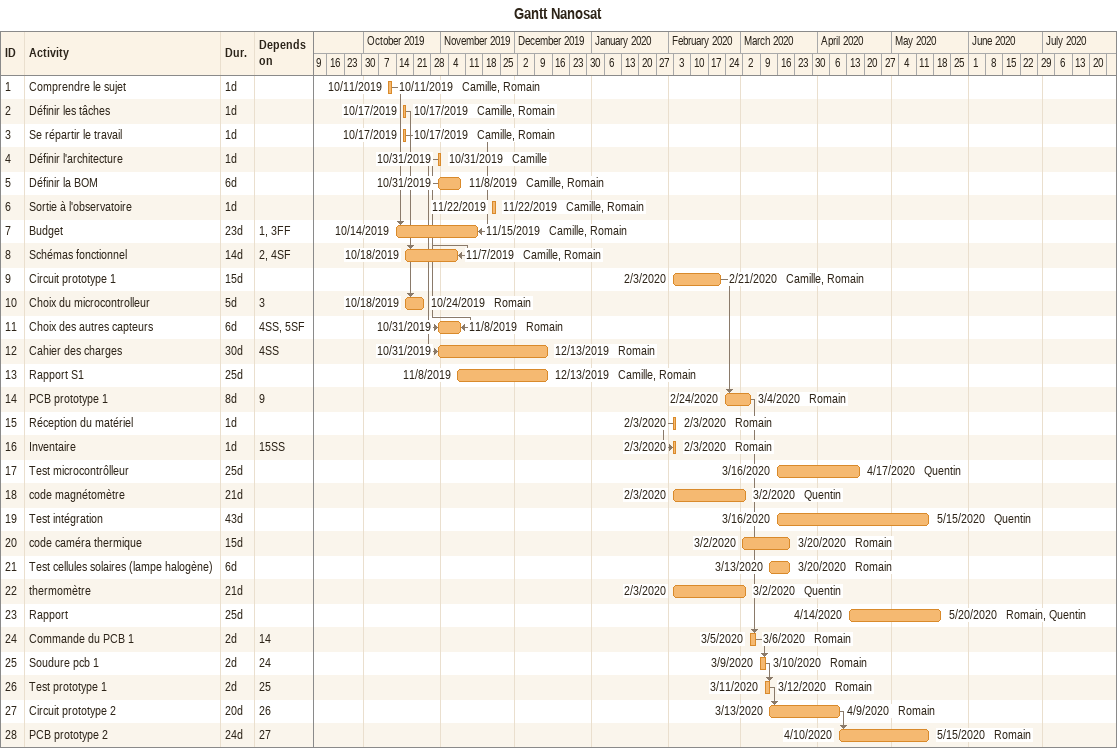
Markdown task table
Gantt Nanosat

| ID | Task | Duration | Start | Finish | Predecessors | Resources |
|---|---|---|---|---|---|---|
| 1 | Comprendre le sujet | 1d | 2019-10-11 | 2019-10-11 |  | Camille, Romain |
| 2 | Définir les tâches | 1d | 2019-10-17 | 2019-10-17 |  | Camille, Romain |
| 3 | Se répartir le travail | 1d | 2019-10-17 | 2019-10-17 |  | Camille, Romain |
| 4 | Définir l'architecture | 1d | 2019-10-31 | 2019-10-31 |  | Camille |
| 5 | Définir la BOM | 6d | 2019-10-31 | 2019-11-08 |  | Camille, Romain |
| 6 | Sortie à l'observatoire | 1d | 2019-11-22 | 2019-11-22 |  | Camille, Romain |
| 7 | Budget | 23d | 2019-10-14 | 2019-11-15 | 1, 3FF | Camille, Romain |
| 8 | Schémas fonctionnel | 14d | 2019-10-18 | 2019-11-07 | 2, 4SF | Camille, Romain |
| 9 | Circuit prototype 1 | 15d | 2020-02-03 | 2020-02-21 |  | Camille, Romain |
| 10 | Choix du microcontrolleur | 5d | 2019-10-18 | 2019-10-24 | 3 | Romain |
| 11 | Choix des autres capteurs | 6d | 2019-10-31 | 2019-11-08 | 4SS, 5SF | Romain |
| 12 | Cahier des charges | 30d | 2019-10-31 | 2019-12-13 | 4SS | Romain |
| 13 | Rapport S1 | 25d | 2019-11-08 | 2019-12-13 |  | Camille, Romain |
| 14 | PCB prototype 1 | 8d | 2020-02-24 | 2020-03-04 | 9 | Romain |
| 15 | Réception du matériel | 1d | 2020-02-03 | 2020-02-03 |  | Romain |
| 16 | Inventaire | 1d | 2020-02-03 | 2020-02-03 | 15SS | Romain |
| 17 | Test microcontrôlleur | 25d | 2020-03-16 | 2020-04-17 |  | Quentin |
| 18 | code magnétomètre | 21d | 2020-02-03 | 2020-03-02 |  | Quentin |
| 19 | Test intégration | 43d | 2020-03-16 | 2020-05-15 |  | Quentin |
| 20 | code caméra thermique | 15d | 2020-03-02 | 2020-03-20 |  | Romain |
| 21 | Test cellules solaires (lampe halogène) | 6d | 2020-03-13 | 2020-03-20 |  | Romain |
| 22 | thermomètre | 21d | 2020-02-03 | 2020-03-02 |  | Quentin |
| 23 | Rapport | 25d | 2020-04-14 | 2020-05-20 |  | Romain, Quentin |
| 24 | Commande du PCB 1 | 2d | 2020-03-05 | 2020-03-06 | 14 | Romain |
| 25 | Soudure pcb 1 | 2d | 2020-03-09 | 2020-03-10 | 24 | Romain |
| 26 | Test prototype 1 | 2d | 2020-03-11 | 2020-03-12 | 25 | Romain |
| 27 | Circuit prototype 2 | 20d | 2020-03-13 | 2020-04-09 | 26 | Romain |
| 28 | PCB prototype 2 | 24d | 2020-04-10 | 2020-05-15 | 27 | Romain |
